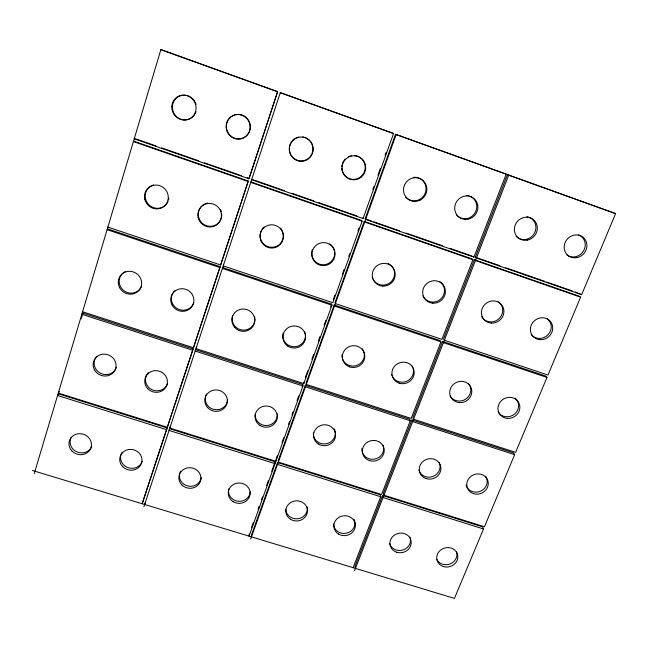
<?xml version="1.0" encoding="UTF-8"?>
<svg xmlns="http://www.w3.org/2000/svg" width="648" height="648" viewBox="0 0 648 648"><rect width="100%" height="100%" fill="white"/><g stroke="black" fill="none" stroke-linecap="round" stroke-linejoin="round"><path stroke-width="0.97" d="M380.692 496.749L380.174 494.74L277.53 462.55L277.522 464.414L380.692 496.749L353.095 567.68M170.416 426.368L169.841 428.069L275.902 461.335L275.918 459.489M275.068 463.644L275.092 461.781L169.646 428.717L169.063 430.426L275.068 463.644L249.051 536.139L249.205 533.936M251.465 536.868L251.602 534.665L277.53 462.55M393.579 133.52L280.292 92.664L393.579 133.52L363.066 218.53L251.626 179.707L251.78 179.293L284.261 190.609M34.255 473.55L160.874 49.596L277.595 91.692L248.978 178.783L134.233 138.818L135.059 138.632M81.17 318.938L82.903 313.13L193.112 348.899L167.314 427.275L58.288 393.077L59.478 391.538M166.536 429.64L142.187 503.739L167.135 427.931L58.757 393.944L57.567 395.491L166.536 429.64L167.135 427.931M167.314 427.275L193.112 348.899M82.58 311.761L193.452 347.757L220.134 266.668L108.046 229.003L107.09 229.692L219.81 267.551M107.868 227.075L220.644 264.991L248.273 181.027L134.241 141.345L133.415 141.548L248.103 181.448M248.978 178.783L277.595 91.692L160.874 49.596M220.134 266.668L193.452 347.757M248.273 181.027L220.644 264.991M143.921 506.76L280.292 92.664M144.666 504.492L145.371 502.427M196.457 347.279L196.012 348.592L303.807 383.592L331.946 305.216L331.663 304.139L222.726 267.535L222.41 268.426L331.946 305.216M223.56 264.991L223.252 265.874L332.845 302.721L362.135 221.13L361.673 220.49L250.914 181.942L250.752 182.372L362.135 221.13M251.586 527.294L253.295 522.547M258.058 509.255L259.079 506.404M261.468 499.762L262.489 496.911M266.579 485.522L268.28 480.767M271.69 471.274L275.092 461.781M276.259 458.533L277.279 455.69M282.05 442.398L283.751 437.659M288.522 424.367L289.543 421.524M291.924 414.874L292.945 412.031M297.035 400.642L298.736 395.896M302.138 386.402L302.827 384.507L195.656 349.726L195.202 351.046L302.948 385.989L275.902 461.335M305.386 377.363L307.776 370.705M311.866 359.292L313.575 354.537M318.354 341.229L320.055 336.474M324.154 325.061L325.863 320.306M330.634 306.99L331.663 304.139M333.226 299.765L334.919 295.043M342.371 274.282L344.064 269.568M348.802 256.357L349.823 253.522M357.947 230.874L358.968 228.047M372.827 189.41L373.847 186.559M377.938 175.163L380.327 168.512M385.098 155.212L386.119 152.361M305.305 385.309L278.356 460.25L278.356 462.105L381.575 494.489L410.241 420.795L409.552 419.143L305.305 385.309L305.443 386.799L410.241 420.795M334.182 304.981L306.164 382.919L306.301 384.402L411.156 418.446L440.964 341.836L440.097 340.573L334.182 304.981L334.481 306.067L440.964 341.836M364.233 221.381L335.073 302.503L335.372 303.572L441.912 339.39L472.919 259.678L471.865 258.844L364.233 221.381L364.703 222.029L472.919 259.678M365.164 218.797L395.539 134.306L506.201 174.142L473.907 257.143L365.642 219.429L365.164 218.797L371.839 221.122M250.663 539.087L396.203 134.468M32.4 470.456L454.442 598.404L483.521 528.971L482.485 526.824L382.547 495.477L355.064 566.06L355.452 568.393M411.966 419.928L383.422 493.233L383.964 495.234L484.453 526.759L514.642 454.661L513.427 452.855L411.966 419.928L412.671 421.581L514.642 454.661M442.544 341.399L412.873 417.596L413.578 419.232L515.606 452.361L546.985 377.444L545.567 376.01L442.544 341.399L443.426 342.662L546.985 377.444M474.352 259.71L443.491 338.969L444.374 340.216L547.981 375.054L580.608 297.149L578.988 296.128L474.352 259.71L475.421 260.553L580.608 297.149M475.34 257.183L507.465 174.677L615.6 213.597L581.645 294.67L476.418 258.009L475.34 257.183L500.078 265.801M354.602 570.564L508.745 175.057M82.903 313.13L81.826 314.272L192.642 350.212M506.201 174.142L395.539 134.306M483.521 528.971L383.081 497.494L382.547 495.477M615.6 213.597L507.465 174.677M136.007 138.964L155.974 145.913M161.676 147.906L198.758 160.826M204.46 162.81L241.542 175.73M247.244 177.714L249.148 178.378M291.908 193.274L313.883 200.929M318.654 202.597L356.87 215.906M373.742 221.786L399.468 230.753M406.142 233.078L442.357 245.689M449.979 248.346L471.898 255.984M505.788 267.794L544.806 281.386M546.71 282.05L572.411 291.001M575.262 291.997L581.645 294.67M472.846 256.316L473.907 257.143M362.605 217.906L363.066 218.53M303.677 382.118L303.807 383.592M302.827 384.507L302.948 385.989M456.395 551.464A10.603 9.623 -16.3 0 1 450.255 563.89A10.603 9.623 -16.3 0 1 436.809 559.451M409.949 537.095A10.652 9.752 -13.3 0 1 403.048 549.966A10.652 9.752 -13.3 0 1 389.683 543.567M439.174 462.486A10.87 10.117 -18.5 0 1 432.84 476.499A10.87 10.117 -18.5 0 1 418.835 469.962M485.449 476.086A10.83 9.971 -21.5 0 1 480.743 491.103A10.83 9.971 -21.5 0 1 466.066 484.996M515.038 398.107A11.089 10.311 -28.6 0 1 514.423 414.169A11.089 10.311 -28.6 0 1 498.077 411.796M468.415 383.486A11.121 10.473 -26.4 0 1 465.896 399.014A11.121 10.473 -26.4 0 1 450.166 396.017M546.952 318.468A11.389 10.643 -37.4 0 1 548.022 334.741A11.389 10.643 -37.4 0 1 531.352 334.757M498.247 301.733A11.421 10.814 -37.2 0 1 499.867 317.812A11.421 10.814 -37.2 0 1 483.359 318.881M482.72 318.184A11.421 10.814 -37.2 0 1 481.65 316.637M578.364 234.843A11.753 10.943 -46.6 0 1 583.678 250.671A11.753 10.943 -46.6 0 1 566.951 255.061M526.946 216.732A11.794 11.129 -48.6 0 1 534.422 233.215A11.794 11.129 -48.6 0 1 516.124 236.382M353.962 519.097A10.724 9.898 -8.9 0 1 346.656 533.158A10.724 9.898 -8.9 0 1 333.574 523.868M411.569 365.164A11.17 10.668 -22.1 0 1 407.009 381.129A11.17 10.668 -22.1 0 1 391.667 374.56M362.329 348.843A11.219 10.822 -16 0 1 356.108 365.658A11.219 10.822 -16 0 1 342.014 354.578M334.23 428.887A11 10.409 -8.1 0 1 326.341 443.726A11 10.409 -8.1 0 1 313.357 432.905M383.041 445.225A10.935 10.279 -13.6 0 1 374.196 459.173A10.935 10.279 -13.6 0 1 361.924 448.392M307.152 506.809A10.797 10.02 -4.5 0 1 297.683 518.773A10.797 10.02 -4.5 0 1 285.768 509.142M469.5 196.077A11.842 11.34 -52.4 0 1 474.547 213.613A11.842 11.34 -52.4 0 1 456.273 214.755M466.568 195.469A11.842 11.34 -52.4 0 1 468.545 195.793M418.551 177.941A11.891 11.518 -58.2 0 1 423.873 195.672A11.891 11.518 -58.2 0 1 405.454 196.814M413.303 177.382A11.891 11.518 -58.2 0 1 417.587 177.641M439.87 281.669A11.462 11.024 -36.4 0 1 440.332 299.36A11.462 11.024 -36.4 0 1 422.893 295.901M388.055 263.501A11.494 11.21 -34.9 0 1 390.485 282.342A11.494 11.21 -34.9 0 1 372.163 276.996M277.263 413.821A11.097 10.554 0.2 0 1 266.522 425.525A11.097 10.554 0.2 0 1 255.166 414.356M227.602 399.776A11.194 10.652 7.9 0 1 214.909 409.625A11.194 10.652 7.9 0 1 205.521 396.6M205.772 395.709A11.194 10.652 7.9 0 1 206.526 394M254.704 316.896A11.405 11.097 10.8 0 1 242.895 330.107A11.405 11.097 10.8 0 1 232.705 315.471M304.714 331.792A11.3 10.992 -3.4 0 1 294.864 346.712A11.3 10.992 -3.4 0 1 283.184 333.161M250.266 491.8A10.895 10.141 1.4 0 1 237.84 501.22A10.895 10.141 1.4 0 1 228.776 488.867M201.261 477.584A10.992 10.238 6.7 0 1 188.471 486.122A10.992 10.238 6.7 0 1 179.634 473.712M179.877 472.854A10.992 10.238 6.7 0 1 180.606 471.209M282.164 230.656A11.64 11.559 32 0 1 271.52 247.277A11.64 11.559 32 0 1 261.541 230.113M262.059 229.254A11.64 11.559 32 0 1 264.052 226.978M280.479 228.128A11.64 11.559 32 0 1 281.807 229.983M329.727 243.826A11.534 11.429 -26.3 0 1 328.196 263.598A11.534 11.429 -26.3 0 1 311.729 252.558M311.842 251.562A11.534 11.429 -26.3 0 1 312.336 249.618M302.746 136.947A12.077 11.842 86.5 0 1 312.15 153.374A12.077 11.842 86.5 0 1 294.297 158.76A12.077 11.842 86.5 0 1 293.35 139.782M293.949 139.288A12.077 11.842 86.5 0 1 295.253 138.413M295.934 138.048A12.077 11.842 86.5 0 1 298.874 137.052M354.456 155.552A11.964 11.721 -73.1 0 1 365.197 167.8A11.964 11.721 -73.1 0 1 353.524 179.407A11.964 11.721 -73.1 0 1 341.739 168.197M341.763 166.633A11.964 11.721 -73.1 0 1 341.982 165.086M342.403 163.579A11.964 11.721 -73.1 0 1 343.391 161.441M343.805 160.785A11.964 11.721 -73.1 0 1 345.303 158.971M348.454 156.719A11.964 11.721 -73.1 0 1 351.386 155.731M167.549 383.503A11.348 10.749 16.4 0 1 151.178 389.27A11.348 10.749 16.4 0 1 148.327 372.592M141.58 286.4A11.753 11.235 30.9 0 1 123.063 289.964A11.753 11.235 30.9 0 1 125.242 271.561M116.478 367.205A11.502 10.814 22.1 0 1 100.051 373.021A11.502 10.814 22.1 0 1 96.949 356.157M193.841 302.632A11.583 11.186 24.2 0 1 176.693 308.318A11.583 11.186 24.2 0 1 175.033 290.515M91.733 446.61A11.267 10.4 17.2 0 1 76.837 451.834A11.267 10.4 17.2 0 1 71.191 437.432M142.268 461.255A11.138 10.336 12.7 0 1 127.105 467.273A11.138 10.336 12.7 0 1 122.18 452.247M221.738 213.913A11.867 11.599 44.4 0 1 205.732 225.407A11.867 11.599 44.4 0 1 202.127 205.74M202.711 205.262A11.867 11.599 44.4 0 1 203.982 204.404M204.647 204.047A11.867 11.599 44.4 0 1 207.538 203.075M220.482 209.482A11.867 11.599 44.4 0 1 221.333 211.645M168.14 201.091A12.069 11.632 46.2 0 1 148.4 204.233A12.069 11.632 46.2 0 1 153.649 184.988M168.853 198.11A12.069 11.632 46.2 0 1 168.593 199.641M192.634 116.964A12.482 11.98 63.4 0 1 175.568 115.628A12.482 11.98 63.4 0 1 176.305 98.156A12.482 11.98 63.4 0 1 193.371 99.508M193.89 100.132A12.482 11.98 63.4 0 1 194.797 101.501M195.186 102.214A12.482 11.98 63.4 0 1 196.069 104.506M195.988 111.683A12.482 11.98 63.4 0 1 195.056 113.878M194.659 114.558A12.482 11.98 63.4 0 1 193.201 116.413M248.37 133.577A12.288 11.923 69.9 0 1 230.153 135.416A12.288 11.923 69.9 0 1 231.206 116.713A12.288 11.923 69.9 0 1 249.051 121.37M249.383 122.108A12.288 11.923 69.9 0 1 249.901 123.63M250.079 124.416A12.288 11.923 69.9 0 1 248.775 132.905M443.426 566.579A10.652 9.671 -16.3 0 0 457.731 555.352A10.652 9.671 -16.3 0 0 440.664 550.039A10.652 9.671 -16.3 0 0 443.426 566.579M396.803 552.274A10.708 9.801 -13.3 0 0 411.083 540.942A10.708 9.801 -13.3 0 0 393.798 535.564A10.708 9.801 -13.3 0 0 396.803 552.274M473.51 493.638A10.886 10.02 -21.4 0 0 488.171 482.007A10.886 10.02 -21.4 0 0 470.837 476.434A10.886 10.02 -21.4 0 0 473.51 493.638M426.182 478.605A10.927 10.157 -18.4 0 0 440.81 466.868A10.927 10.157 -18.4 0 0 423.265 461.222A10.927 10.157 -18.4 0 0 426.182 478.605M459.505 402.619A11.186 10.522 -26.3 0 0 470.902 387.269A11.186 10.522 -26.3 0 0 451.875 386.062A11.186 10.522 -26.3 0 0 459.505 402.619M507.53 418.406A11.146 10.36 -28.5 0 0 519.032 403.21A11.146 10.36 -28.5 0 0 500.175 402.027A11.146 10.36 -28.5 0 0 507.53 418.406M540.059 339.682A11.453 10.692 -37.4 0 0 551.902 323.895A11.453 10.692 -37.4 0 0 532.713 322.599A11.453 10.692 -37.4 0 0 540.059 339.682M491.289 323.069A11.486 10.87 -37.1 0 0 503.034 307.128A11.486 10.87 -37.1 0 0 483.667 305.799A11.486 10.87 -37.1 0 0 491.289 323.069M576.882 257.604A11.818 11 -46.6 0 0 584.658 238.877A11.818 11 -46.6 0 0 565.056 242.627A11.818 11 -46.6 0 0 576.882 257.604M527.367 240.125A11.858 11.186 -48.5 0 0 534.965 221.195A11.858 11.186 -48.5 0 0 515.241 224.969A11.858 11.186 -48.5 0 0 527.367 240.125M369.481 460.607A10.992 10.328 -13.6 0 0 384.07 448.732A10.992 10.328 -13.6 0 0 366.266 443.005A10.992 10.328 -13.6 0 0 369.481 460.607M318.29 443.961A11.057 10.465 -8.1 0 0 335.559 435.91A11.057 10.465 -8.1 0 0 319.804 425.849A11.057 10.465 -8.1 0 0 318.29 443.961M399.119 383.138A11.227 10.716 -22.1 0 0 414.072 370.834A11.227 10.716 -22.1 0 0 395.993 364.808A11.227 10.716 -22.1 0 0 399.119 383.138M349.726 366.906A11.283 10.878 -15.9 0 0 364.646 354.472A11.283 10.878 -15.9 0 0 346.332 348.373A11.283 10.878 -15.9 0 0 349.726 366.906M467.994 219.17A11.907 11.405 -52.3 0 0 475.389 199.997A11.907 11.405 -52.3 0 0 455.52 203.804A11.907 11.405 -52.3 0 0 467.994 219.17M419.977 200.208A11.956 11.583 -58.1 0 0 422.026 179.739A11.956 11.583 -58.1 0 0 403.558 188.665A11.956 11.583 -58.1 0 0 419.977 200.208M432.832 303.167A11.526 11.081 -36.3 0 0 444.447 287.024A11.526 11.081 -36.3 0 0 424.861 285.663A11.526 11.081 -36.3 0 0 432.832 303.167M290.555 519.299A10.846 10.06 -4.5 0 0 307.46 511.507A10.846 10.06 -4.5 0 0 291.908 501.892A10.846 10.06 -4.5 0 0 290.555 519.299M338.467 534.001A10.781 9.947 -8.9 0 0 355.331 526.273A10.781 9.947 -8.9 0 0 340.038 516.772A10.781 9.947 -8.9 0 0 338.467 534.001M382.676 286.084A11.559 11.267 -34.7 0 0 394.178 269.779A11.559 11.267 -34.7 0 0 374.406 268.385A11.559 11.267 -34.7 0 0 382.676 286.084M259.986 425.436A11.154 10.603 0.1 0 0 277.304 417.304A11.154 10.603 0.1 0 0 261.225 407.114A11.154 10.603 0.1 0 0 259.986 425.436M207.741 407.714A11.259 10.708 7.8 0 0 226.8 404.085A11.259 10.708 7.8 0 0 213.751 390.137A11.259 10.708 7.8 0 0 207.741 407.714M234.779 327.515A11.47 11.154 10.6 0 0 254.219 323.806A11.47 11.154 10.6 0 0 241.032 309.226A11.47 11.154 10.6 0 0 234.779 327.515M287.874 346.162A11.364 11.04 -3.5 0 0 305.573 337.746A11.364 11.04 -3.5 0 0 289.275 327.07A11.364 11.04 -3.5 0 0 287.874 346.162M233.167 501.682A10.951 10.19 1.4 0 0 250.112 493.808A10.951 10.19 1.4 0 0 234.26 484.064A10.951 10.19 1.4 0 0 233.167 501.682M181.748 484.817A11.057 10.287 6.7 0 0 200.435 481.27A11.057 10.287 6.7 0 0 187.523 467.913A11.057 10.287 6.7 0 0 181.748 484.817M261.233 241.51A11.704 11.615 31.3 0 0 281.418 242.951A11.704 11.615 31.3 0 0 272.468 224.816A11.704 11.615 31.3 0 0 261.233 241.51M322.542 265.607A11.599 11.494 -26 0 0 333.906 249.091A11.599 11.494 -26 0 0 313.916 247.666A11.599 11.494 -26 0 0 322.542 265.607M291.381 142.341A12.15 11.907 86.5 0 0 300.421 161.271A12.15 11.907 86.5 0 0 311.963 143.856A12.15 11.907 86.5 0 0 291.381 142.341M361.487 176.904A12.029 11.786 -72.9 0 0 357.899 156.468A12.029 11.786 -72.9 0 0 342.257 170.06A12.029 11.786 -72.9 0 0 361.487 176.904M147.76 388.654A11.413 10.805 16.3 0 0 166.941 384.993A11.413 10.805 16.3 0 0 153.544 370.859A11.413 10.805 16.3 0 0 147.76 388.654M119.669 287.752A11.818 11.291 30.8 0 0 139.903 289.138A11.818 11.291 30.8 0 0 130.305 271.334A11.818 11.291 30.8 0 0 119.669 287.752M172.06 304.997A11.648 11.243 24.1 0 0 192.1 306.35A11.648 11.243 24.1 0 0 182.817 288.749A11.648 11.243 24.1 0 0 172.06 304.997M94.535 369.927A11.559 10.87 22 0 0 114.388 371.183A11.559 10.87 22 0 0 104.863 354.132A11.559 10.87 22 0 0 94.535 369.927M72.122 451.162A11.332 10.449 17.2 0 0 91.044 447.557A11.332 10.449 17.2 0 0 77.501 433.868A11.332 10.449 17.2 0 0 72.122 451.162M122.739 466.698A11.194 10.384 12.7 0 0 141.548 463.126A11.194 10.384 12.7 0 0 128.304 449.591A11.194 10.384 12.7 0 0 122.739 466.698M198.11 217.42A11.931 11.664 44.1 0 0 217.574 224.119A11.931 11.664 44.1 0 0 213.257 204.055A11.931 11.664 44.1 0 0 198.11 217.42M144.771 199.22A12.142 11.696 46.1 0 0 164.495 205.999A12.142 11.696 46.1 0 0 159.87 185.709A12.142 11.696 46.1 0 0 144.771 199.22M171.785 106.628A12.555 12.045 63.3 0 0 189.548 118.795A12.555 12.045 63.3 0 0 190.431 97.281A12.555 12.045 63.3 0 0 171.785 106.628M226.687 122.723A12.353 11.996 69.9 0 0 240.602 138.883A12.353 11.996 69.9 0 0 247.091 118.738A12.353 11.996 69.9 0 0 226.687 122.723"/></g></svg>
